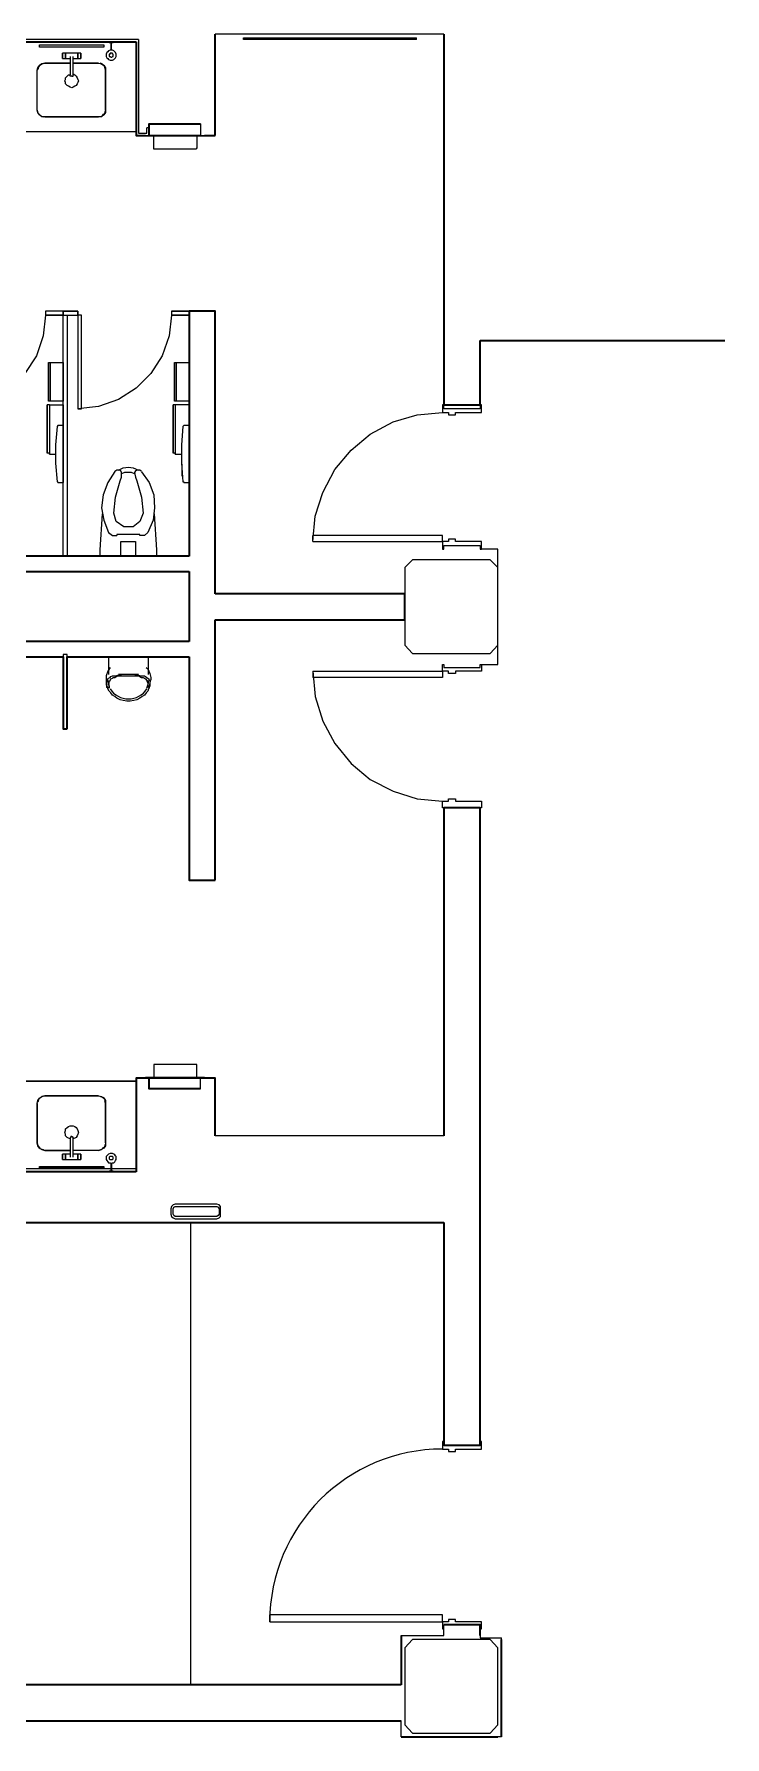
# Model space of a CAD drawing. Header units: inches. Extents: x 41 to 295, y 38 to 271.
# Drawn here: x 68.64 to 84.64, y 130.74 to 170.17 of the extents above; entities that cross this region are included whole.
import ezdxf

# ---------------------------------------------------------------- set-up
doc = ezdxf.new("R2010")
doc.units = ezdxf.units.IN
doc.header["$MEASUREMENT"] = 0

msp = doc.modelspace()

# ---------------------------------------------------------------- linework, layer by layer
for p, q in [((77.493, 170.045), (77.493, 170.08)), ((79.378, 158.24), (78.969, 158.24)), ((79.378, 155.573), (79.378, 158.24)), ((79.004, 155.573), (79.378, 155.573)), ((72.587, 146.009), (72.587, 145.991)), ((78.133, 144.658), (72.836, 144.658)), ((77.138, 133.084), (78.133, 133.084)), ((78.133, 133.084), (78.133, 133.244)), ((78.969, 133.084), (78.969, 133.031)), ((78.969, 133.031), (79.467, 133.031)), ((79.467, 132.995), (79.467, 133.031)), ((77.138, 130.738), (77.138, 131.111)), ((79.467, 130.738), (79.378, 130.738))]:
    msp.add_line(p, q)
at = {"color": 7, "lineweight": 35}
for points in [[(59.004, 169.991), (71.004, 169.991)], [(71.004, 169.991), (71.004, 168.178)], [(72.836, 167.822), (72.836, 170.169)], [(78.133, 170.169), (78.133, 161.582), (78.969, 161.582), (78.969, 163.076)], [(71.004, 168.178), (71.004, 167.876), (71.004, 167.822), (71.218, 167.822)], [(71.307, 167.822), (71.307, 168.089), (72.498, 168.089)], [(72.587, 167.822), (72.836, 167.822)], [(72.836, 157.209), (72.836, 163.751), (72.8, 163.751), (72.284, 163.751), (72.231, 163.751), (72.231, 158.08)], [(78.969, 163.076), (84.64, 163.076)], [(51.431, 157.724), (72.231, 157.724)], [(72.231, 158.08), (60.409, 158.08)], [(72.231, 157.724), (72.231, 156.107)], [(72.836, 156.605), (77.227, 156.605), (77.227, 156.658), (77.227, 157.155), (77.227, 157.209), (72.836, 157.209)], [(72.836, 150.578), (72.836, 156.604)], [(72.231, 156.107), (51.432, 156.107)], [(66.489, 155.751), (69.315, 155.751)], [(69.315, 155.751), (69.315, 154.08), (69.405, 154.08)], [(69.405, 155.751), (72.231, 155.751)], [(69.405, 154.08), (69.405, 155.751)], [(72.231, 155.751), (72.231, 150.578), (72.284, 150.578), (72.8, 150.578), (72.836, 150.578)], [(78.133, 152.249), (78.133, 144.658)], [(78.133, 142.649), (78.133, 137.493), (78.969, 137.493), (78.969, 152.249), (78.133, 152.249)], [(71.218, 145.991), (71.004, 145.991), (71.004, 145.938), (71.004, 145.635)], [(72.498, 145.742), (71.307, 145.742), (71.307, 145.991)], [(72.836, 144.658), (72.836, 145.991), (72.587, 145.991)], [(71.004, 145.635), (71.004, 143.822)], [(71.004, 143.822), (59.005, 143.822)], [(46.56, 142.649), (78.133, 142.649)], [(78.969, 133.084), (78.969, 133.333), (78.133, 133.333)], [(77.138, 133.084), (77.138, 131.947)], [(79.467, 130.738), (79.467, 132.995)], [(73.227, 131.947), (54.382, 131.947), (54.382, 131.111), (56.213, 131.111)], [(77.138, 131.947), (73.227, 131.947)], [(56.924, 131.111), (73.226, 131.111)], [(73.227, 131.111), (77.138, 131.111)], [(77.138, 130.738), (79.378, 130.738)]]:
    msp.add_lwpolyline(points, dxfattribs=at)
at = {"color": 7, "lineweight": 13}
for points in [[(71.058, 170.045), (71.004, 170.045), (59.005, 170.045)], [(71.058, 170.045), (71.058, 168.178)], [(71.058, 168.178), (71.058, 167.876), (71.253, 167.876)], [(71.307, 168), (71.253, 168)], [(71.253, 167.876), (71.253, 168)], [(69.405, 155.751), (69.405, 155.804), (69.315, 155.804)], [(69.315, 155.804), (69.315, 155.751)], [(55.307, 142.649), (72.266, 142.649), (72.266, 131.947), (60.8, 131.947), (60.8, 132.071)]]:
    msp.add_lwpolyline(points, dxfattribs=at)
at = {"color": 7, "lineweight": 9}
for points in [[(71.004, 169.991), (59.005, 169.991)], [(70.382, 169.991), (70.471, 169.991), (70.382, 169.991)], [(70.471, 169.991), (70.471, 169.973), (70.382, 169.973)], [(70.382, 169.973), (70.382, 169.991), (70.471, 169.991)], [(70.436, 169.973), (70.418, 169.973)], [(70.436, 169.973), (70.418, 169.973), (70.418, 169.796)], [(70.418, 169.973), (70.418, 169.973)], [(70.436, 169.796), (70.436, 169.973)], [(78.133, 170.169), (72.836, 170.169)], [(73.493, 170.08), (77.493, 170.08)], [(73.493, 170.045), (73.493, 170.08)], [(77.493, 170.045), (73.493, 170.045)], [(68.764, 169.92), (70.258, 169.92)], [(68.764, 169.867), (68.764, 169.92)], [(70.258, 169.867), (68.764, 169.867)], [(69.369, 169.724), (69.298, 169.724)], [(69.298, 169.6), (69.369, 169.6)], [(69.653, 169.724), (69.369, 169.724)], [(69.369, 169.707), (69.369, 169.707)], [(69.369, 169.618), (69.369, 169.618)], [(69.369, 169.6), (69.476, 169.6)], [(69.476, 169.653), (69.476, 169.636), (69.476, 169.582), (69.476, 169.493), (69.476, 169.387), (69.476, 169.298), (69.476, 169.227)], [(69.511, 169.191), (69.529, 169.191), (69.547, 169.191), (69.547, 169.209), (69.547, 169.227), (69.547, 169.298), (69.547, 169.404), (69.547, 169.493), (69.547, 169.582), (69.547, 169.636), (69.547, 169.653)], [(69.547, 169.6), (69.653, 169.6)], [(69.724, 169.724), (69.653, 169.724)], [(69.653, 169.707), (69.653, 169.707)], [(69.653, 169.618), (69.653, 169.618)], [(69.653, 169.6), (69.724, 169.6)], [(70.258, 169.92), (70.258, 169.867)], [(68.711, 168.409), (68.711, 169.333), (68.729, 169.387), (68.764, 169.44), (68.818, 169.476), (68.889, 169.493), (69.476, 169.493)], [(70.133, 169.493), (69.547, 169.493), (70.133, 169.493), (70.204, 169.476), (70.258, 169.44), (70.293, 169.387), (70.293, 169.333), (70.293, 168.409), (70.293, 168.355), (70.258, 168.302), (70.204, 168.249), (70.133, 168.249), (68.889, 168.249), (68.818, 168.249), (68.764, 168.302), (68.729, 168.355), (68.711, 168.409), (68.711, 169.333)], [(68.889, 169.493), (68.818, 169.476), (68.764, 169.44), (68.729, 169.387), (68.711, 169.333)], [(68.746, 169.404), (68.729, 169.351)], [(68.8, 169.458), (68.746, 169.422)], [(69.476, 169.493), (68.889, 169.493), (68.818, 169.476)], [(69.671, 169.084), (69.653, 169.049), (69.635, 169.013), (69.618, 168.978), (69.582, 168.96), (69.547, 168.942), (69.511, 168.924), (69.476, 168.942), (69.44, 168.96), (69.405, 168.978), (69.369, 169.013), (69.369, 169.049), (69.351, 169.084), (69.369, 169.12), (69.369, 169.156), (69.405, 169.191), (69.44, 169.227), (69.476, 169.227)], [(69.511, 169.191), (69.493, 169.191), (69.476, 169.191), (69.476, 169.209), (69.476, 169.227)], [(69.547, 169.244), (69.582, 169.227), (69.618, 169.191), (69.635, 169.156), (69.653, 169.12), (69.671, 169.084)], [(70.133, 169.493), (70.204, 169.476), (70.258, 169.44), (70.293, 169.387), (70.293, 169.333), (70.276, 169.404)], [(70.222, 169.476), (70.169, 169.493)], [(70.276, 169.422), (70.24, 169.458)], [(70.293, 168.409), (70.293, 169.333)], [(59.004, 168.515), (59.004, 167.911), (71.004, 167.911), (71.004, 168.515)], [(68.889, 168.249), (68.818, 168.249), (68.764, 168.302), (68.729, 168.355), (68.711, 168.409), (68.729, 168.338)], [(70.293, 168.409), (70.293, 168.355), (70.258, 168.302), (70.204, 168.249), (70.133, 168.249), (70.204, 168.267)], [(70.276, 168.338), (70.293, 168.391)], [(68.746, 168.32), (68.782, 168.285)], [(68.8, 168.267), (68.853, 168.249)], [(68.889, 168.249), (70.133, 168.249)], [(70.222, 168.285), (70.258, 168.32)], [(59.004, 167.911), (71.004, 167.911)], [(72.409, 167.52), (72.391, 167.52), (72.391, 167.502), (71.431, 167.502), (71.413, 167.502), (71.413, 167.52), (71.413, 167.805)], [(72.409, 167.805), (72.409, 167.52)], [(69.315, 163.662), (68.907, 163.662), (68.853, 163.182), (68.693, 162.72), (68.427, 162.311), (68.089, 161.973), (67.68, 161.707), (67.218, 161.547), (66.738, 161.493)], [(69.315, 163.751), (68.907, 163.751)], [(68.907, 163.751), (68.907, 163.662)], [(69.315, 163.662), (69.315, 163.751), (69.653, 163.751)], [(69.405, 158.08), (69.315, 158.08), (69.315, 163.751)], [(69.405, 163.662), (69.653, 163.662), (69.653, 161.493)], [(69.405, 163.662), (69.405, 158.08)], [(69.653, 163.751), (69.653, 163.662)], [(72.231, 163.662), (71.822, 163.662), (71.769, 163.182), (71.609, 162.72), (71.342, 162.311), (71.004, 161.973), (70.596, 161.707), (70.133, 161.547), (69.653, 161.493)], [(69.742, 163.662), (69.653, 163.662)], [(69.742, 161.493), (69.742, 163.662)], [(71.822, 163.751), (72.231, 163.751), (72.231, 163.662)], [(71.822, 163.751), (71.822, 163.662)], [(69.013, 161.671), (68.978, 161.671), (68.978, 162.56)], [(68.978, 162.56), (69.013, 162.56), (69.013, 161.671)], [(69.315, 161.671), (69.013, 161.671), (69.013, 162.56)], [(69.013, 162.56), (69.315, 162.56), (69.315, 161.671)], [(71.929, 161.671), (71.893, 161.671), (71.893, 162.56)], [(71.893, 162.56), (71.929, 162.56), (71.929, 161.671)], [(72.231, 161.671), (71.929, 161.671), (71.929, 162.56)], [(71.929, 162.56), (72.231, 162.56), (72.231, 161.671)], [(68.996, 161.582), (68.942, 161.582), (68.942, 160.462), (68.942, 161.582)], [(68.996, 161.582), (68.996, 160.462), (68.942, 160.462)], [(68.996, 161.582), (69.315, 161.582), (69.315, 160.462), (69.315, 161.582), (69.315, 160.462), (69.315, 161.582), (69.315, 160.462), (69.315, 161.582)], [(68.996, 161.582), (68.996, 160.462)], [(69.653, 161.493), (69.742, 161.493)], [(71.858, 160.462), (71.858, 161.582)], [(71.858, 161.582), (71.858, 161.582)], [(71.911, 161.582), (71.858, 161.582), (71.858, 160.462), (71.858, 161.582)], [(71.911, 161.582), (71.911, 160.462), (71.858, 160.462)], [(71.858, 160.516), (71.858, 161.511)], [(71.858, 160.533), (71.858, 161.511)], [(71.858, 161.102), (71.858, 161.493)], [(72.231, 161.102), (72.231, 161.582), (71.911, 161.582)], [(71.911, 161.582), (71.911, 160.462)], [(71.911, 161.582), (71.911, 161.582)], [(72.231, 159.787), (72.231, 161.102), (72.231, 161.582)], [(75.093, 158.418), (75.147, 159.005), (75.324, 159.555), (75.609, 160.089), (75.982, 160.533), (76.427, 160.907), (76.96, 161.191), (77.511, 161.351), (78.098, 161.404)], [(69.315, 161.102), (69.315, 159.787), (69.315, 161.102)], [(71.858, 160.978), (71.858, 160.996), (71.858, 161.013), (71.858, 161.049), (71.858, 161.031), (71.858, 161.013)], [(71.858, 161.013), (71.858, 160.996)], [(71.858, 160.551), (71.858, 160.942)], [(68.996, 160.444), (68.996, 160.462), (68.996, 160.444)], [(68.996, 160.444), (69.138, 160.444)], [(70.596, 160.071), (70.702, 160.124), (70.827, 160.142), (70.933, 160.124), (71.058, 160.071)], [(71.858, 160.462), (71.858, 160.462)], [(71.911, 160.444), (71.911, 160.462), (71.911, 160.444)], [(71.911, 160.444), (72.053, 160.444)], [(72.071, 159.929), (72.071, 160.213)], [(70.507, 160.036), (70.347, 159.787), (70.24, 159.502), (70.204, 159.2), (70.258, 158.915), (70.364, 158.631)], [(70.969, 160.018), (70.987, 159.911), (71.022, 159.822), (71.129, 159.449), (71.164, 159.076), (71.093, 158.88), (70.933, 158.756), (70.72, 158.756), (70.542, 158.88), (70.489, 159.076), (70.524, 159.449), (70.631, 159.822), (70.667, 159.911), (70.667, 160.018)], [(70.613, 160.071), (70.56, 160.071), (70.507, 160.036)], [(71.129, 160.035), (71.307, 159.787), (71.413, 159.502), (71.431, 159.2), (71.396, 158.915), (71.271, 158.631), (71.2, 158.56), (71.093, 158.56), (71.093, 158.578), (70.56, 158.578)], [(70.667, 160.018), (70.649, 160.053), (70.613, 160.071)], [(70.969, 159.982), (70.898, 160.018), (70.827, 160.018), (70.738, 160.018), (70.667, 159.982)], [(71.129, 160.036), (71.093, 160.071), (71.04, 160.071), (70.987, 160.053), (70.969, 160.018)], [(70.169, 158.222), (70.222, 159.058)], [(71.485, 158.222), (71.431, 159.058)], [(70.364, 158.631), (70.453, 158.56), (70.56, 158.56)], [(70.56, 158.578), (70.56, 158.56)], [(71.485, 158.08), (70.169, 158.08), (70.169, 158.222)], [(70.649, 158.418), (70.987, 158.418)], [(70.649, 158.08), (70.649, 158.418)], [(70.987, 158.418), (70.987, 158.08)], [(71.485, 158.08), (71.485, 158.222)], [(69.405, 158.08), (69.315, 158.08)], [(70.4, 155.502), (70.347, 155.413), (70.311, 155.307), (70.311, 155.218), (70.311, 155.111), (70.347, 155.022)], [(70.827, 155.751), (70.756, 155.751), (70.667, 155.751), (70.596, 155.751), (70.542, 155.751), (70.489, 155.751), (70.436, 155.751), (70.4, 155.751), (70.382, 155.751), (70.364, 155.751), (70.364, 155.342)], [(70.827, 155.751), (70.898, 155.751), (70.969, 155.751), (71.04, 155.751), (71.111, 155.751), (71.164, 155.751), (71.2, 155.751), (71.235, 155.751), (71.271, 155.751), (71.289, 155.751)], [(71.235, 155.502), (71.271, 155.467), (71.325, 155.36), (71.342, 155.271), (71.342, 155.218)], [(71.289, 155.342), (71.289, 155.751)], [(75.093, 155.413), (75.147, 154.827), (75.324, 154.258), (75.609, 153.742), (75.982, 153.28), (76.427, 152.907), (76.96, 152.64), (77.511, 152.462), (78.098, 152.409)], [(70.347, 155.2), (70.347, 155.182), (70.364, 155.129), (70.382, 155.058), (70.382, 155.022)], [(70.382, 155.04), (70.382, 155.075), (70.364, 155.111), (70.382, 155.147), (70.382, 155.182), (70.4, 155.2), (70.418, 155.235), (70.453, 155.254), (70.471, 155.271), (70.507, 155.271), (70.542, 155.289), (70.596, 155.307), (70.649, 155.307), (70.684, 155.307), (70.756, 155.307)], [(70.827, 155.342), (70.756, 155.342), (70.667, 155.342), (70.596, 155.342)], [(71.058, 155.342), (71.04, 155.342), (70.969, 155.342), (70.898, 155.342), (70.827, 155.342)], [(70.898, 155.307), (70.951, 155.307), (71.004, 155.307), (71.058, 155.307), (71.093, 155.289), (71.129, 155.271), (71.164, 155.271), (71.2, 155.254), (71.218, 155.235), (71.253, 155.2), (71.253, 155.182), (71.271, 155.147), (71.271, 155.111), (71.271, 155.075), (71.271, 155.04)], [(71.253, 155.022), (71.271, 155.093), (71.289, 155.147), (71.289, 155.2)], [(71.307, 155.022), (71.325, 155.111), (71.342, 155.218)], [(71.431, 146.311), (71.413, 146.311), (71.413, 146.293)], [(71.413, 146.293), (71.413, 146.009)], [(72.391, 146.311), (71.431, 146.311)], [(72.409, 146.293), (72.409, 146.311), (72.391, 146.311)], [(72.409, 146.009), (72.409, 146.293)], [(71.218, 146.009), (71.218, 145.991)], [(72.587, 146.009), (71.218, 146.009)], [(71.218, 145.991), (72.587, 145.991)], [(71.307, 145.991), (71.307, 145.742)], [(72.498, 145.991), (71.307, 145.991)], [(72.498, 145.742), (72.498, 145.991)], [(68.729, 144.427), (68.711, 144.498), (68.711, 145.405), (68.729, 145.476), (68.764, 145.529), (68.818, 145.565), (68.889, 145.582), (70.133, 145.582), (70.204, 145.565), (70.258, 145.529), (70.293, 145.476), (70.293, 145.405), (70.293, 144.498), (70.293, 144.427), (70.258, 144.373), (70.204, 144.338), (70.133, 144.32), (69.547, 144.32)], [(68.711, 145.405), (68.729, 145.476), (68.764, 145.529), (68.818, 145.565), (68.889, 145.582), (68.818, 145.565)], [(68.8, 145.547), (68.746, 145.511)], [(70.133, 145.582), (68.889, 145.582)], [(70.133, 145.582), (70.204, 145.565), (70.258, 145.529), (70.293, 145.476), (70.293, 145.405), (70.276, 145.476)], [(70.222, 145.547), (70.169, 145.565)], [(70.276, 145.511), (70.24, 145.547)], [(71.307, 145.742), (72.498, 145.742)], [(68.711, 145.405), (68.711, 144.498)], [(68.746, 145.493), (68.729, 145.44)], [(70.293, 144.498), (70.293, 145.405)], [(69.476, 144.587), (69.44, 144.604), (69.405, 144.622), (69.369, 144.658), (69.369, 144.693), (69.351, 144.729), (69.369, 144.782), (69.369, 144.818), (69.405, 144.853), (69.44, 144.871), (69.476, 144.889), (69.511, 144.889), (69.547, 144.889), (69.582, 144.871), (69.618, 144.853), (69.635, 144.818), (69.653, 144.782), (69.671, 144.729)], [(69.671, 144.729), (69.653, 144.693), (69.635, 144.658), (69.618, 144.622), (69.582, 144.604), (69.547, 144.587)], [(68.889, 144.32), (69.476, 144.32), (68.889, 144.32), (68.818, 144.338), (68.764, 144.373), (68.729, 144.427), (68.711, 144.498)], [(68.711, 144.498), (68.729, 144.427), (68.764, 144.373), (68.818, 144.338), (68.889, 144.32)], [(68.746, 144.409), (68.782, 144.356)], [(68.8, 144.356), (68.853, 144.338)], [(69.511, 144.64), (69.493, 144.64), (69.493, 144.622), (69.476, 144.622), (69.476, 144.604), (69.476, 144.516), (69.476, 144.427), (69.476, 144.32), (69.476, 144.231), (69.476, 144.178), (69.476, 144.16)], [(69.511, 144.64), (69.529, 144.64), (69.529, 144.622), (69.547, 144.622), (69.547, 144.604), (69.547, 144.587)], [(69.547, 144.16), (69.547, 144.178), (69.547, 144.249), (69.547, 144.32), (69.547, 144.427), (69.547, 144.533), (69.547, 144.604)], [(70.133, 144.32), (69.547, 144.32)], [(70.293, 144.498), (70.293, 144.427), (70.258, 144.373), (70.204, 144.338), (70.133, 144.32), (70.204, 144.338)], [(70.222, 144.356), (70.258, 144.391)], [(70.276, 144.409), (70.293, 144.462)], [(68.764, 143.947), (70.258, 143.947), (70.258, 143.911)], [(68.764, 143.911), (68.764, 143.947)], [(69.369, 144.231), (69.298, 144.231)], [(69.298, 144.107), (69.369, 144.107)], [(69.476, 144.231), (69.369, 144.231)], [(69.369, 144.196), (69.369, 144.196)], [(69.369, 144.124), (69.369, 144.124)], [(69.369, 144.107), (69.653, 144.107)], [(69.653, 144.231), (69.547, 144.231)], [(69.724, 144.231), (69.653, 144.231)], [(69.653, 144.196), (69.653, 144.196)], [(69.653, 144.124), (69.653, 144.124)], [(69.653, 144.107), (69.724, 144.107)], [(70.436, 144.035), (70.436, 143.84), (70.418, 143.84), (70.436, 143.84)], [(70.418, 144.035), (70.418, 143.84)], [(59.004, 143.822), (71.004, 143.822)], [(70.418, 143.893), (67.431, 143.893), (64.427, 143.893), (61.44, 143.893)], [(70.258, 143.911), (68.764, 143.911)], [(70.542, 143.822), (70.311, 143.822)], [(70.471, 143.84), (70.382, 143.84)], [(70.382, 143.84), (70.382, 143.822)], [(70.382, 143.822), (70.471, 143.822), (70.382, 143.822)], [(70.382, 143.822), (70.471, 143.822)], [(70.418, 143.84), (70.418, 143.84)], [(71.004, 143.893), (70.436, 143.893)], [(70.471, 143.822), (70.471, 143.84)]]:
    msp.add_lwpolyline(points, dxfattribs=at)
for points in [[(70.382, 169.973), (70.4, 169.973), (70.418, 169.973), (70.436, 169.973), (70.453, 169.973), (70.471, 169.973), (70.453, 169.973), (70.436, 169.973), (70.418, 169.973), (70.4, 169.973)], [(70.4, 169.991), (70.418, 169.991), (70.436, 169.991), (70.453, 169.991), (70.436, 169.991), (70.418, 169.991)], [(69.298, 169.653), (69.298, 169.707), (69.298, 169.724), (69.298, 169.707), (69.298, 169.653), (69.298, 169.618), (69.298, 169.6), (69.298, 169.618)], [(69.369, 169.653), (69.369, 169.707), (69.369, 169.724), (69.369, 169.707), (69.369, 169.653), (69.369, 169.618), (69.369, 169.6), (69.369, 169.618), (69.369, 169.653), (69.369, 169.689), (69.369, 169.707), (69.369, 169.689), (69.369, 169.653), (69.369, 169.636), (69.369, 169.618), (69.369, 169.636), (69.369, 169.653), (69.369, 169.689), (69.369, 169.707), (69.369, 169.689), (69.369, 169.653), (69.369, 169.636), (69.369, 169.618), (69.369, 169.636), (69.369, 169.653), (69.369, 169.707), (69.369, 169.724), (69.369, 169.707), (69.369, 169.653), (69.369, 169.618), (69.369, 169.6), (69.369, 169.618)], [(69.653, 169.653), (69.653, 169.707), (69.653, 169.724), (69.653, 169.707), (69.653, 169.653), (69.653, 169.618), (69.653, 169.6), (69.653, 169.618), (69.653, 169.653), (69.653, 169.689), (69.653, 169.707), (69.653, 169.689), (69.653, 169.653), (69.653, 169.636), (69.653, 169.618), (69.653, 169.636), (69.653, 169.653), (69.653, 169.689), (69.653, 169.707), (69.653, 169.689), (69.653, 169.653), (69.653, 169.636), (69.653, 169.618), (69.653, 169.636), (69.653, 169.653), (69.653, 169.707), (69.653, 169.724), (69.653, 169.707), (69.653, 169.653), (69.653, 169.618), (69.653, 169.6), (69.653, 169.618)], [(69.724, 169.653), (69.724, 169.707), (69.724, 169.724), (69.724, 169.707), (69.724, 169.653), (69.724, 169.618), (69.724, 169.6), (69.724, 169.618)], [(70.311, 169.689), (70.311, 169.653), (70.329, 169.618), (70.347, 169.6), (70.364, 169.582), (70.4, 169.564), (70.436, 169.564), (70.453, 169.564), (70.489, 169.582), (70.507, 169.6), (70.524, 169.618), (70.542, 169.653), (70.542, 169.689), (70.542, 169.707), (70.524, 169.742), (70.507, 169.76), (70.489, 169.778), (70.453, 169.796), (70.436, 169.796), (70.4, 169.796), (70.364, 169.778), (70.347, 169.76), (70.329, 169.742), (70.311, 169.707)], [(70.382, 169.689), (70.382, 169.671), (70.382, 169.653), (70.4, 169.653), (70.418, 169.636), (70.436, 169.636), (70.453, 169.653), (70.471, 169.653), (70.471, 169.671), (70.471, 169.689), (70.471, 169.707), (70.453, 169.707), (70.453, 169.724), (70.436, 169.724), (70.418, 169.724), (70.4, 169.724), (70.4, 169.707), (70.382, 169.707)], [(72.498, 167.822), (71.307, 167.822), (71.307, 168.089), (72.498, 168.089)], [(72.587, 167.805), (71.218, 167.805), (71.218, 167.822), (72.587, 167.822)], [(69.315, 163.751), (68.907, 163.751), (68.907, 163.662), (69.315, 163.662)], [(69.653, 163.751), (69.315, 163.751), (69.315, 163.662), (69.653, 163.662)], [(72.231, 163.751), (71.822, 163.751), (71.822, 163.662), (72.231, 163.662)], [(69.315, 161.689), (69.315, 162.542)], [(69.173, 161.085), (69.138, 160.658), (69.138, 160.231), (69.173, 159.804), (69.191, 159.804), (69.191, 159.787), (69.209, 159.787), (69.315, 159.787), (69.315, 161.102), (69.209, 161.102), (69.191, 161.102)], [(72.089, 161.085), (72.053, 160.658), (72.053, 160.231), (72.089, 159.804), (72.107, 159.804), (72.107, 159.787), (72.124, 159.787), (72.231, 159.787), (72.231, 161.102), (72.124, 161.102), (72.107, 161.102)], [(71.307, 155.218), (71.325, 155.182), (71.325, 155.147), (71.325, 155.111), (71.325, 155.075), (71.307, 155.04), (71.307, 155.022), (71.289, 155.004), (71.271, 154.951), (71.235, 154.915), (71.2, 154.862), (71.146, 154.827), (71.093, 154.791), (71.022, 154.755), (70.951, 154.738), (70.862, 154.72), (70.791, 154.72), (70.702, 154.738), (70.631, 154.755), (70.56, 154.791), (70.507, 154.827), (70.453, 154.862), (70.418, 154.915), (70.382, 154.951), (70.347, 155.004), (70.347, 155.022), (70.329, 155.04), (70.329, 155.075), (70.329, 155.111), (70.329, 155.147), (70.329, 155.182), (70.347, 155.218), (70.347, 155.235), (70.364, 155.253), (70.4, 155.271), (70.418, 155.289), (70.453, 155.307), (70.489, 155.307), (70.524, 155.307), (70.578, 155.324), (70.596, 155.324), (70.631, 155.324), (70.702, 155.307), (70.773, 155.307), (70.862, 155.307), (70.933, 155.307), (71.004, 155.324), (71.04, 155.324), (71.058, 155.324), (71.111, 155.307), (71.164, 155.307), (71.2, 155.307), (71.218, 155.289), (71.253, 155.271), (71.271, 155.253), (71.289, 155.235)], [(59.005, 145.92), (71.004, 145.92)], [(69.298, 144.16), (69.298, 144.124), (69.298, 144.107), (69.298, 144.124), (69.298, 144.16), (69.298, 144.213), (69.298, 144.231), (69.298, 144.213)], [(69.369, 144.16), (69.369, 144.124), (69.369, 144.107), (69.369, 144.124), (69.369, 144.16), (69.369, 144.213), (69.369, 144.231), (69.369, 144.213), (69.369, 144.16), (69.369, 144.124), (69.369, 144.16), (69.369, 144.196), (69.369, 144.16), (69.369, 144.124), (69.369, 144.16), (69.369, 144.196), (69.369, 144.16), (69.369, 144.124), (69.369, 144.107), (69.369, 144.124), (69.369, 144.16), (69.369, 144.213), (69.369, 144.231), (69.369, 144.213)], [(69.653, 144.16), (69.653, 144.124), (69.653, 144.107), (69.653, 144.124), (69.653, 144.16), (69.653, 144.213), (69.653, 144.231), (69.653, 144.213), (69.653, 144.16), (69.653, 144.124), (69.653, 144.16), (69.653, 144.196), (69.653, 144.16), (69.653, 144.124), (69.653, 144.16), (69.653, 144.196), (69.653, 144.16), (69.653, 144.124), (69.653, 144.107), (69.653, 144.124), (69.653, 144.16), (69.653, 144.213), (69.653, 144.231), (69.653, 144.213)], [(69.724, 144.16), (69.724, 144.124), (69.724, 144.107), (69.724, 144.124), (69.724, 144.16), (69.724, 144.213), (69.724, 144.231), (69.724, 144.213)], [(70.311, 144.142), (70.311, 144.107), (70.329, 144.089), (70.347, 144.054), (70.364, 144.035), (70.4, 144.035), (70.436, 144.018), (70.453, 144.035), (70.489, 144.035), (70.507, 144.054), (70.524, 144.089), (70.542, 144.107), (70.542, 144.142), (70.542, 144.178), (70.524, 144.196), (70.507, 144.213), (70.489, 144.231), (70.453, 144.249), (70.436, 144.249), (70.4, 144.249), (70.364, 144.231), (70.347, 144.213), (70.329, 144.196), (70.311, 144.178)], [(70.382, 144.142), (70.382, 144.124), (70.4, 144.107), (70.418, 144.107), (70.436, 144.107), (70.453, 144.107), (70.471, 144.124), (70.471, 144.142), (70.471, 144.16), (70.453, 144.178), (70.436, 144.178), (70.418, 144.178), (70.4, 144.178), (70.382, 144.16)], [(70.382, 143.84), (70.4, 143.84), (70.418, 143.84), (70.436, 143.84), (70.453, 143.84), (70.471, 143.84), (70.453, 143.84), (70.436, 143.84), (70.418, 143.84), (70.4, 143.84)], [(70.4, 143.822), (70.418, 143.822), (70.436, 143.822), (70.453, 143.822), (70.436, 143.822), (70.418, 143.822)], [(72.871, 143.076), (71.911, 143.076), (71.858, 143.058), (71.822, 143.022), (71.804, 142.969), (71.804, 142.844), (71.822, 142.791), (71.858, 142.756), (71.911, 142.738), (72.871, 142.738), (72.924, 142.756), (72.96, 142.791), (72.96, 142.844), (72.96, 142.969), (72.96, 143.022), (72.924, 143.058)], [(71.911, 143.022), (72.871, 143.022), (72.907, 143.005), (72.924, 142.969), (72.924, 142.844), (72.907, 142.809), (72.871, 142.791), (71.911, 142.791), (71.876, 142.809), (71.858, 142.844), (71.858, 142.969), (71.876, 143.005)]]:
    msp.add_lwpolyline(points, close=True, dxfattribs=at)
at = {"color": 7, "lineweight": 18}
for points in [[(79.004, 161.582), (78.969, 161.582), (78.969, 161.493), (78.133, 161.493), (78.133, 161.582), (78.098, 161.582), (78.098, 161.404), (78.24, 161.404), (78.24, 161.351), (78.4, 161.351), (78.4, 161.404), (79.004, 161.404)], [(79.004, 158.24), (79.004, 158.418), (78.4, 158.418), (78.4, 158.471), (78.24, 158.471), (78.24, 158.418), (78.098, 158.418), (78.098, 158.24), (78.133, 158.24), (78.133, 158.329), (78.969, 158.329), (78.969, 158.24)], [(79.2, 157.991), (77.404, 157.991), (77.227, 157.813), (77.227, 156.018), (77.404, 155.822), (79.2, 155.822), (79.378, 156.018), (79.378, 157.813)], [(79.004, 137.582), (78.969, 137.582), (78.969, 137.493), (78.133, 137.493), (78.133, 137.582), (78.098, 137.582), (78.098, 137.404), (78.24, 137.404), (78.24, 137.351), (78.4, 137.351), (78.4, 137.404), (79.004, 137.404)], [(79.004, 133.244), (79.004, 133.404), (78.4, 133.404), (78.4, 133.458), (78.24, 133.458), (78.24, 133.404), (78.098, 133.404), (78.098, 133.244), (78.133, 133.244), (78.133, 133.333), (78.969, 133.333), (78.969, 133.244)], [(79.2, 132.996), (77.404, 132.996), (77.227, 132.8), (77.227, 131.022), (77.404, 130.827), (79.2, 130.827), (79.378, 131.022), (79.378, 132.8)]]:
    msp.add_lwpolyline(points, close=True, dxfattribs=at)
for points in [[(78.098, 158.56), (75.093, 158.56)], [(75.093, 158.418), (78.098, 158.418), (78.098, 158.56)], [(75.093, 158.418), (75.093, 158.56)], [(75.093, 155.413), (78.098, 155.413), (78.098, 155.271)], [(75.093, 155.413), (75.093, 155.271)], [(78.098, 155.573), (78.133, 155.573)], [(78.098, 155.413), (78.098, 155.573)], [(78.24, 155.413), (78.098, 155.413)], [(78.133, 155.573), (78.133, 155.502)], [(78.133, 155.502), (78.969, 155.502)], [(78.24, 155.36), (78.24, 155.413)], [(78.4, 155.36), (78.24, 155.36)], [(78.4, 155.413), (78.4, 155.36)], [(79.004, 155.413), (78.4, 155.413)], [(78.969, 155.573), (79.004, 155.573)], [(78.969, 155.502), (78.969, 155.573)], [(79.004, 155.573), (79.004, 155.413)], [(78.098, 155.271), (75.093, 155.271)], [(78.098, 152.409), (78.24, 152.409)], [(78.098, 152.249), (78.098, 152.409)], [(78.133, 152.249), (78.098, 152.249)], [(78.24, 152.462), (78.4, 152.462)], [(78.24, 152.409), (78.24, 152.462)], [(78.4, 152.462), (78.4, 152.409)], [(78.4, 152.409), (79.004, 152.409)], [(79.004, 152.249), (78.969, 152.249)], [(79.004, 152.409), (79.004, 152.249)], [(78.098, 133.564), (74.098, 133.564)], [(74.098, 133.404), (78.098, 133.404), (78.098, 133.564)], [(74.098, 133.404), (74.098, 133.564)]]:
    msp.add_lwpolyline(points, dxfattribs=at)
at = {"color": 7, "lineweight": 9}
for centre, radius, start, end in [((70.827, 155.283), 0.51, 213.1591, 326.8409), ((78.099, 133.403), 4.002, 90.023, 179.9727)]:
    msp.add_arc(centre, radius, start, end, dxfattribs=at)

doc.saveas('drawing.dxf')
